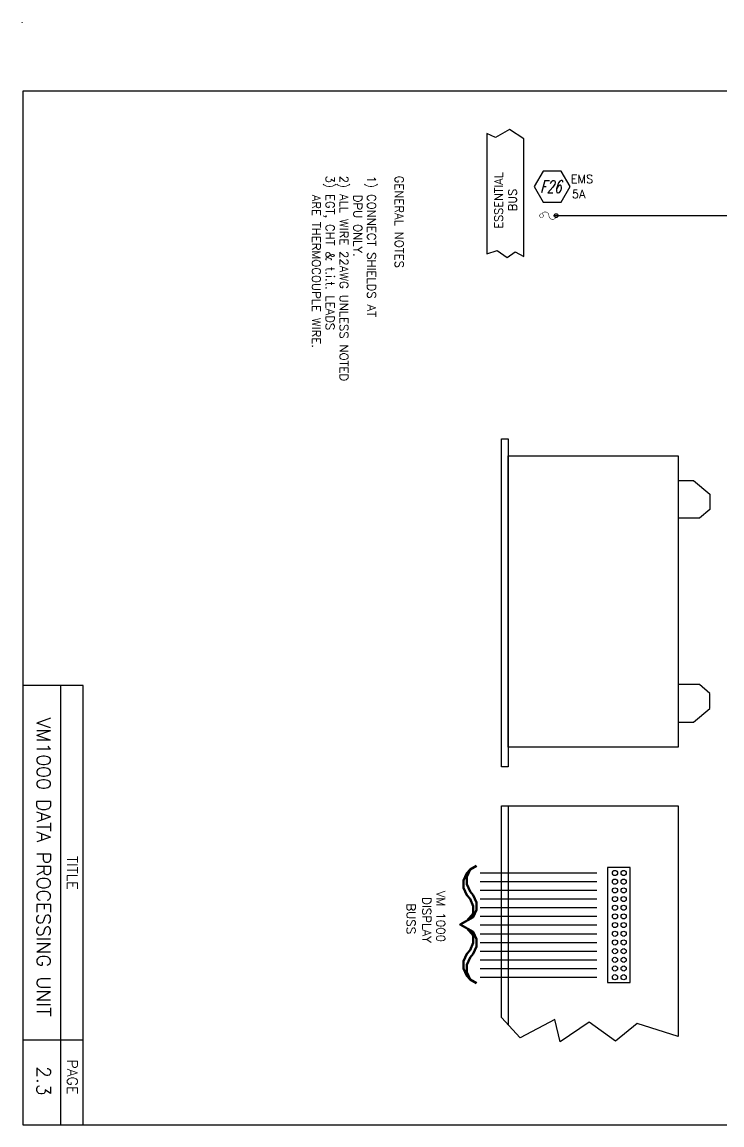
# Model space of a CAD drawing. Extents: x -55 to 73, y -33 to 52.
# Drawn here: x 42.14 to 47.22, y 1.84 to 9.84 of the extents above; entities that cross this region are included whole.
import ezdxf
from ezdxf.enums import TextEntityAlignment as Align

# ---------------------------------------------------------------- set-up
doc = ezdxf.new("R2010")
doc.units = 0
doc.layers.get('0').update_dxf_attribs({"linetype": 'CONTINUOUS'})
doc.styles.get("Standard").update_dxf_attribs({"font": 'romans.shx'})

# ---------------------------------------------------------------- blocks, each defined once
blk = doc.blocks.new('FUSE')
at = {"color": 0, "const_width": 0.006000000000000001}
for points in [[(0.0366770296984944, 0.01951044453741702, 39.33880835951041), (0.03859916624609294, 0.01827240556744414, 39.33880835951041)], [(0.2007194449185601, -0.02012461179749891, -0.7914183192462256), (0.1154702213235623, 0, 0.7914183192462259), (0.03022099772856457, 0.02012461179749891, 0.7914183192462259)], [(0.2166770296984906, 0.01951044453741702, 39.33880835951041), (0.21859916624609, 0.01827240556744414, 39.33880835951041)]]:
    blk.add_lwpolyline(points, format="xyb", dxfattribs=at)
at = {"color": 0}
blk.add_circle((0.2025000000000023, 0), 0.02249999999999979, dxfattribs=at)

msp = doc.modelspace()

# ---------------------------------------------------------------- linework, layer by layer
at = {"color": 0}
for p, q in [((45.99378595816572, 8.433793461427719), (47.91950945334192, 8.433793461427719)), ((46.8993344996546, 6.51035924122521), (47.01040914809148, 6.51035924122521)), ((47.01040914809148, 6.51035924122521), (47.12941748533656, 6.41122314306552)), ((47.12941748533656, 6.41122314306552), (47.12941748533656, 6.300190629794393)), ((47.12941748533656, 6.300190629794393), (47.05404552171956, 6.23674353187409)), ((47.05404552171956, 6.23674353187409), (46.8993344996546, 6.23674353187409)), ((42.58020932760734, 5.023212585888034), (42.14207431029347, 5.023212585888034)), ((42.41783416342889, 1.835408078183974), (42.41783416342889, 5.023212585888034)), ((42.58020932760734, 1.835408078183974), (42.58020932760734, 5.023212585888034)), ((47.05404552171956, 5.030006162912272), (46.8993344996546, 5.030006162912272)), ((47.12941748533656, 4.966559064991962), (47.05404552171956, 5.030006162912272)), ((47.12941748533656, 4.85552655172085), (47.12941748533656, 4.966559064991962)), ((47.01040914809148, 4.756390453561153), (47.12941748533656, 4.85552655172085)), ((46.8993344996546, 4.756390453561153), (47.01040914809148, 4.756390453561153)), ((42.41783416342889, 1.835408078183967), (42.41783416342889, 4.260091718079202)), ((45.61788072926451, 2.615359258742174), (45.61788072926451, 4.150424866317188)), ((45.61788072926451, 4.150424866317188), (46.89997876440304, 4.150424866317188)), ((45.66572009979389, 4.150424866317188), (45.66572009979389, 2.562755770891648)), ((46.89997876440304, 4.150424866317188), (46.89997876440304, 2.476677347367826)), ((46.30868978352036, 3.661497613454081), (45.46244161178694, 3.661497613454081)), ((46.30868978352036, 3.598497613454079), (45.46244161178694, 3.598497613454079)), ((46.30868978352036, 3.535497613454076), (45.46244161178694, 3.535497613454076)), ((46.30868978352036, 3.472497613454081), (45.46244161178694, 3.472497613454081)), ((46.30868978352036, 3.409497613454086), (45.46244161178694, 3.409497613454086)), ((46.30868978352036, 3.346497613454083), (45.46244161178694, 3.346497613454083)), ((46.30868978352036, 3.283497613454081), (45.46244161178694, 3.283497613454081)), ((46.30868978352036, 3.220497613454079), (45.46244161178694, 3.220497613454079)), ((46.30868978352036, 3.157497613454076), (45.46244161178694, 3.157497613454076)), ((46.30868978352036, 3.094497613454081), (45.46244161178694, 3.094497613454081)), ((46.30868978352036, 3.031497613454086), (45.46244161178694, 3.031497613454086)), ((46.30868978352036, 2.968497613454083), (45.46244161178694, 2.968497613454083)), ((46.30868978352036, 2.905497613454081), (45.46244161178694, 2.905497613454081)), ((45.75183120047847, 2.467113132552932), (45.61788072926451, 2.615359258742174)), ((46.00538051539392, 2.601012875246113), (45.75183120047847, 2.467113132552932)), ((46.04365207859792, 2.438420243013368), (46.00538051539392, 2.601012875246113)), ((46.25414584317108, 2.581884323068877), (46.04365207859792, 2.438420243013368)), ((46.44550365919103, 2.443202411694536), (46.25414584317108, 2.581884323068877)), ((46.60337406609651, 2.572320108253983), (46.44550365919103, 2.443202411694536)), ((46.89997876440304, 2.476677347367826), (46.60337406609651, 2.572320108253983)), ((42.58020932760734, 2.450276730603001), (42.14207431029346, 2.450276730603001)), ((42.58020932760734, 2.450276730603001), (42.14207431029347, 2.450276730603001))]:
    msp.add_line(p, q, dxfattribs=at)
for points in [[(42.14207431029347, 1.835408078183981), (52.64207431029347, 1.835408078183981), (52.64207431029347, 9.335408078183981), (42.14207431029347, 9.335408078183981)], [(45.58546717244755, 8.178565324504937), (45.65962380007303, 8.12767165429809), (45.7168303062457, 8.170083125421876), (45.77986315348903, 8.134425370679033), (45.77986315348903, 8.988632759852614), (45.67657381903881, 9.057065858833006), (45.57487329529605, 8.999810380744385), (45.50986488148931, 9.027906233564245), (45.50986488148931, 8.155536281079542)], [(45.91992643369019, 8.755086621559393), (45.85497452840635, 8.642586621559396), (45.91992643369019, 8.530086621559398), (46.04983024425785, 8.530086621559398), (46.11478214954168, 8.642586621559396), (46.04983024425785, 8.755086621559393)], [(45.66561375186832, 6.811733048257246), (45.66561375186832, 4.432466202234821), (45.61801045036053, 4.432466202234821), (45.61801045036053, 6.811733048257246)], [(46.90002751415857, 6.689592467544699), (46.90002751415857, 4.577157227241663), (45.66635468137171, 4.577157227241663), (45.66635468137171, 6.689592467544699)], [(46.55154314963024, 3.704205645119742), (46.38608808548112, 3.704205645119742), (46.38608808548112, 2.869420321043172), (46.55154314963024, 2.869420321043172)]]:
    msp.add_lwpolyline(points, close=True, dxfattribs=at)
for centre, radius in [((42.13707431029346, 9.835408078183981), 0.001), ((42.13707431029346, 9.835408078183981), 0.001), ((46.44135763528678, 3.663172577350004), 0.01857332270526014), ((46.50435763528678, 3.663172577350004), 0.01857332270526014), ((46.44135763528678, 3.600172577350008), 0.01857332270526014), ((46.50435763528678, 3.600172577350008), 0.01857332270526014), ((46.44135763528678, 3.537172577350013), 0.01857332270526014), ((46.50435763528678, 3.537172577350013), 0.01857332270526014), ((46.44135763528678, 3.474172577350011), 0.01857332270526014), ((46.50435763528678, 3.474172577350011), 0.01857332270526014), ((46.44135763528678, 3.411172577350008), 0.01857332270526014), ((46.44135763528678, 3.348172577350006), 0.01857332270526014), ((46.50435763528678, 3.411172577350008), 0.01857332270526014), ((46.50435763528678, 3.348172577350006), 0.01857332270526014), ((46.44135763528678, 3.285172577350004), 0.01857332270526014), ((46.50435763528678, 3.285172577350004), 0.01857332270526014), ((46.44135763528678, 3.222172577350008), 0.01857332270526014), ((46.50435763528678, 3.222172577350008), 0.01857332270526014), ((46.44135763528678, 3.159172577350013), 0.01857332270526014), ((46.50435763528678, 3.159172577350013), 0.01857332270526014), ((46.44135763528678, 3.096172577350011), 0.01857332270526014), ((46.44135763528678, 3.033172577350008), 0.01857332270526014), ((46.50435763528678, 3.096172577350011), 0.01857332270526014), ((46.50435763528678, 3.033172577350008), 0.01857332270526014), ((46.44135763528678, 2.970172577350006), 0.01857332270526014), ((46.50435763528678, 2.970172577350006), 0.01857332270526014), ((46.44135763528678, 2.907172577350011), 0.01857332270526014), ((46.50435763528678, 2.907172577350011), 0.01857332270526014)]:
    msp.add_circle(centre, radius, dxfattribs=at)

# ---------------------------------------------------------------- block references
at = {"color": 0, "xscale": 0.6000000000000001, "yscale": 0.6000000000000001, "zscale": 0.6000000000000001}
msp.add_blockref('FUSE', (45.89236315348904, 8.43201388371768), dxfattribs=at)

# ---------------------------------------------------------------- texts
at = {"color": 0}
for s, height, rotation, p in [('ESSENTIAL', 0.06, 90, (45.62665023721535, 8.33767653239407)), ('3) EGT, CHT & t.i.t. LEADS ', 0.062, 270, (44.34200130862531, 8.72209773439365)), ('2) ALL WIRE 22AWG UNLESS NOTED', 0.062, 270, (44.44238226100627, 8.72209773439365)), ('1) CONNECT SHIELDS AT', 0.062, 270, (44.64314416576818, 8.72209773439365)), ('GENERAL NOTES', 0.062, 270, (44.84390607053008, 8.72209773439365)), ('   ARE THERMOCOUPLE WIRE.', 0.062, 270, (44.24162035624437, 8.72209773439365)), ('   DPU ONLY.', 0.062, 270, (44.54276321338722, 8.72209773439365)), ('BUS', 0.06, 90, (45.72775532739454, 8.46437969350358)), ('}', 0.5599999999999999, 180, (45.55671027765987, 3.529516275087467)), ('VM 1000', 0.063, 270, (45.14463272272204, 3.534495651913694)), ('DISPLAY', 0.063, 270, (45.04263272272204, 3.488804108797829)), ('BUSS', 0.063, 270, (44.92921424261962, 3.443112398730747))]:
    msp.add_text(s, height=height, rotation=rotation, dxfattribs=at).set_placement(p)
for s, p in [('EMS', (46.1203044857721, 8.668089142873264)), ('5A', (46.12869327154658, 8.559128295867161))]:
    msp.add_text(s, height=0.06, dxfattribs=at).set_placement(p)
at = {"color": 0, "oblique": 15, "width": 0.7}
msp.add_text('F26', height=0.09, dxfattribs=at).set_placement((45.97429227874787, 8.596696040020113), align=Align.CENTER)
at = {"color": 0}
for s, height, p in [('VM1000 DATA PROCESSING UNIT', 0.1, (42.2431635819253, 3.705363539060713)), ('TITLE', 0.07499951999992503, (42.46458426035045, 3.664720399721056)), ('2.3', 0.1, (42.2431635819253, 2.15455678580809)), ('PAGE', 0.07499951999992503, (42.46458426035045, 2.18410478560363)), ('PAGE', 0.07499951999992503, (42.46458426035045, 2.18410478560363)), ('PAGE', 0.07499951999992503, (42.46458426035045, 2.18410478560363)), ('PAGE', 0.07499951999992503, (42.46458426035045, 2.18410478560363))]:
    msp.add_text(s, height=height, rotation=270, dxfattribs=at).set_placement(p, align=Align.CENTER)

doc.saveas('drawing.dxf')
